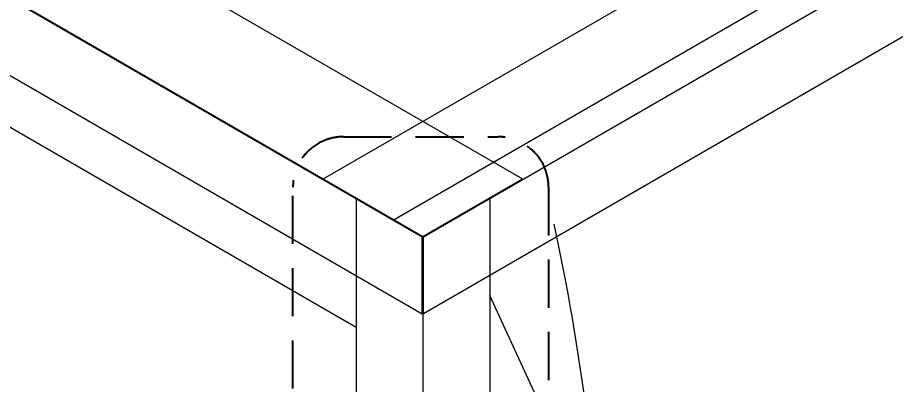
# Model space of a CAD drawing. Header units: millimetres. Extents: x -312439 to 477422, y -331570 to 212570.
# Drawn here: x -171705 to -169425, y -89659 to -88708 of the extents above; entities that cross this region are included whole.
import ezdxf

# ---------------------------------------------------------------- set-up
doc = ezdxf.new("R2010")
doc.units = ezdxf.units.MM
doc.linetypes.add('DASHED', pattern=[0.75, 0.5, -0.25])
doc.styles.add('ROMAND', font='ROMAND.SHX')
doc.dimstyles.new('1-50 (MILIMETRO)', dxfattribs={"dimscale": 0, "dimtxt": 125, "dimasz": 125, "dimexe": 100, "dimexo": 100, "dimgap": 50, "dimtad": 0, "dimdec": 0, "dimzin": 0, "dimdsep": 46, "dimtxsty": 'ROMAND', "dimcen": -390, "dimclrd": 1, "dimclre": 1, "dimclrt": 3, "dimadec": 0, "dimazin": 0, "dimtfac": 1, "dimtdec": 0, "dimtix": 1, "dimtmove": 2, "dimatfit": 2, "dimfxl": 1, "dimtvp": 1, "dimtolj": 1, "dimtzin": 0, "dimarcsym": 0})

# ---------------------------------------------------------------- blocks, each defined once
blk = doc.blocks.new('*D425')
at = {"color": 1, "lineweight": -2, "transparency": 16777216}
for p, q in [((-162459, -88854), (-162073.6, -89522.2)), ((-170161.8, -94070.5), (-162231.9, -89498.1)), ((-170605.4, -93551.3), (-170220.1, -94219.6))]:
    blk.add_line(p, q, dxfattribs=at)
at = {"color": 1, "transparency": 16777216}
for points in [[(-162242.3, -89480), (-162221.5, -89516.1), (-162123.6, -89435.6)], [(-170172.2, -94052.5), (-170151.4, -94088.6), (-170270.1, -94133)]]:
    blk.add_solid(points, dxfattribs=at)
at = {"layer": 'Defpoints', "color": 0, "transparency": 16777216}
for p in [(-162508.9, -88767.3), (-162123.6, -89435.6), (-170655.4, -93464.7)]:
    blk.add_point(p, dxfattribs=at)
at = {"color": 3, "transparency": 16777216, "insert": (-166259.3, -91676), "char_height": 125, "attachment_point": 5, "rotation": 29.9683, "style": 'ROMAND'}
blk.add_mtext('\\A1;470', dxfattribs=at)

msp = doc.modelspace()

# ---------------------------------------------------------------- linework, layer by layer
at = {"color": 3, "linetype": 'Continuous', "lineweight": 0, "extrusion": (-1.11022e-16, 0.816497, 0.57735)}
for p, q in [((-162768.731, -84425.521), (-170910.008, -89125.89)), ((-162586.866, -84532.521), (-170726.411, -89231.89)), ((-170651.933, -89276.89), (-162508.924, -84575.521)), ((-162508.924, -84775.521), (-170650.201, -89475.89)), ((-174351.593, -86840.89), (-170393.857, -89125.89)), ((-174611.401, -86990.89), (-170651.933, -89276.89)), ((-174609.669, -86989.89), (-170650.201, -89275.89)), ((-174611.401, -87190.89), (-170653.665, -89475.89)), ((-170825.138, -89511.668), (-174436.464, -87426.668)), ((-170653.665, -89275.89), (-170393.857, -89125.89)), ((-170823.406, -89175.89), (-170825.138, -89176.89)), ((-170825.138, -89176.89), (-170825.138, -93368.704)), ((-170478.728, -89176.89), (-170480.46, -89175.89)), ((-170478.728, -89176.89), (-170478.728, -93368.704)), ((-170653.665, -89475.89), (-170653.665, -89275.89)), ((-170651.933, -89276.89), (-170651.933, -93468.704)), ((-170650.201, -89475.89), (-170650.201, -89275.89)), ((-169698.863, -91109.992), (-170478.728, -89428.667))]:
    msp.add_line(p, q, dxfattribs=at)
at = {"linetype": 'DASHED', "ltscale": 250}
msp.add_lwpolyline([(-170858.589, -89016.733), (-170456.955, -89016.733, -0.41421356), (-170325.89, -89147.797), (-170325.89, -93419.628, -0.41421356), (-170456.955, -93550.692), (-170858.589, -93550.692, -0.41421356), (-170989.654, -93419.628), (-170989.654, -89147.797, -0.41421356)], format="xyb", close=True, dxfattribs=at)
at = {"color": 3, "linetype": 'Continuous', "lineweight": 0}
msp.add_ellipse((-170463.973, -90628.02), major_axis=(-88.265, 1896.979), ratio=0.16565861, start_param=2.82255531, end_param=5.52272169, dxfattribs=at)

# ---------------------------------------------------------------- dimensions: what is measured, and where the dimension line sits
dim = msp.add_aligned_dim(p1=(-170655.397, -93464.704), p2=(-162508.924, -88767.336), distance=-771.412, text='470', dimstyle='1-50 (MILIMETRO)', override={"dimscale": 1})
dim.commit()
dim.dimension.update_dxf_attribs({"geometry": '*D425', "text_midpoint": (-166259.264, -91676.007)})

doc.saveas('drawing.dxf')
